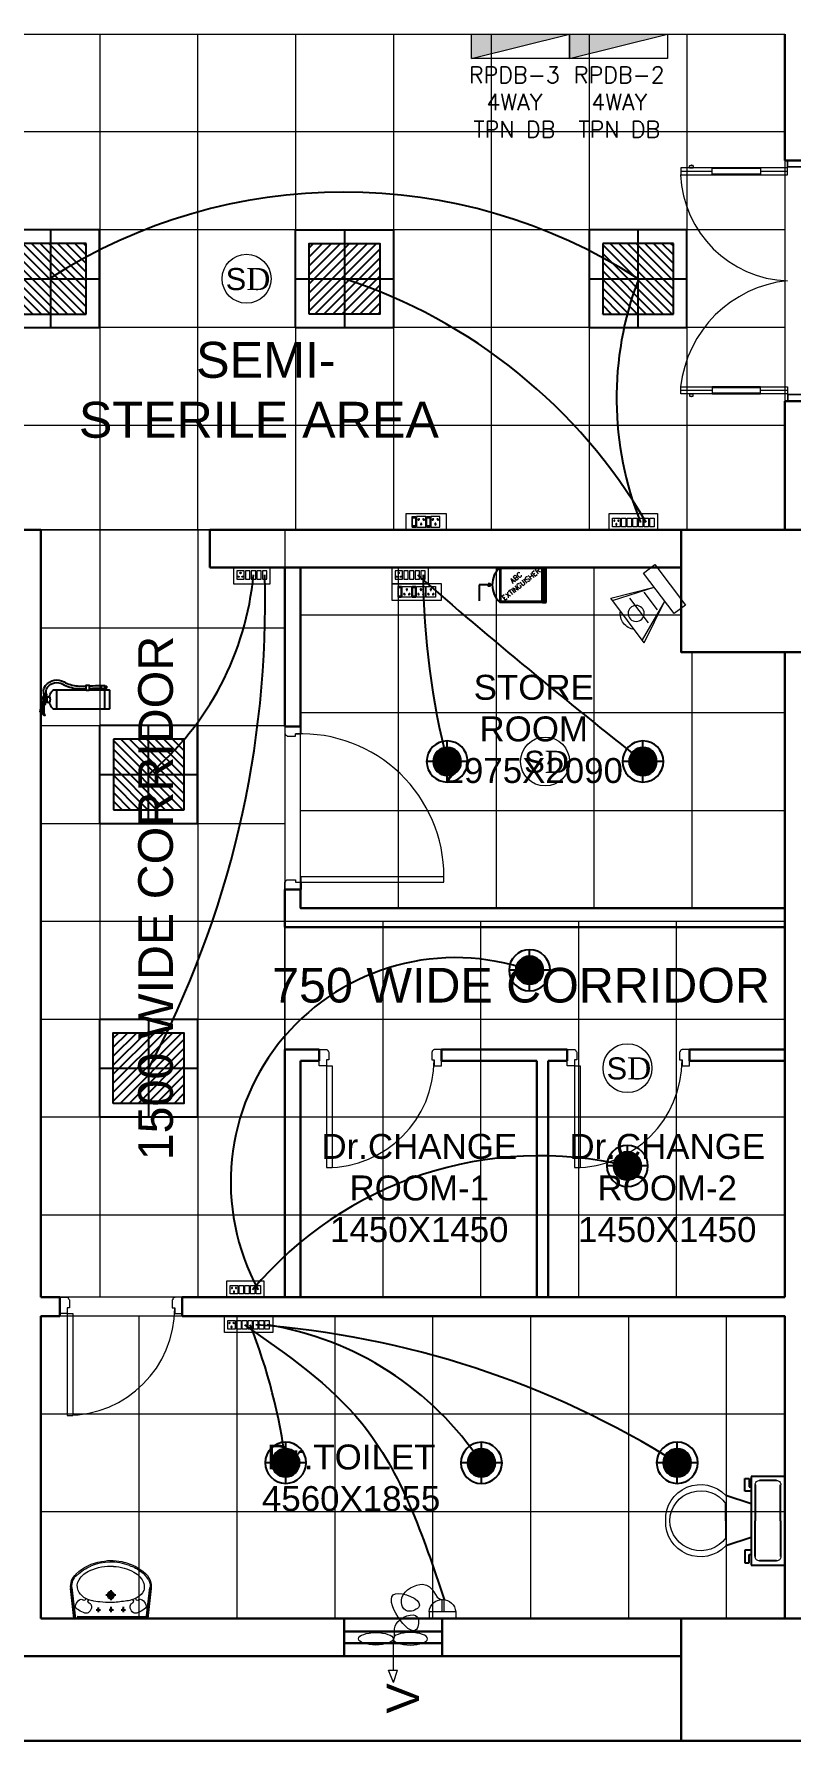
# Model space of a CAD drawing. Header units: millimetres. Extents: x 3552052 to 4144896, y -707811 to -630695.
# Drawn here: x 3571124 to 3575762, y -656005 to -645540 of the extents above; entities that cross this region are included whole.
import ezdxf
from ezdxf.enums import TextEntityAlignment as Align

# ---------------------------------------------------------------- set-up
doc = ezdxf.new("R2010")
doc.units = ezdxf.units.MM
doc.header["$LTSCALE"] = 6
doc.header["$MEASUREMENT"] = 0
doc.linetypes.add('HIDDEN', pattern=[0.375, 0.25, -0.125])
doc.layers.get('0').update_dxf_attribs({"linetype": 'CONTINUOUS', "lineweight": 0})
for name, color, linetype, lineweight in [('Chajja', 7, 'CONTINUOUS', 0), ('COL', 5, 'CONTINUOUS', 0), ('DIM', 7, 'CONTINUOUS', 0), ('DOOR', 44, 'CONTINUOUS', 0), ('Double Leaf Door', 4, 'CONTINUOUS', 0), ('ELE 36W EMERGENCY LIGHT', 5, 'CONTINUOUS', 0), ('ELE 36W LED LIGHT', 6, 'CONTINUOUS', 0), ('ELE-12W LED', 1, 'CONTINUOUS', 0), ('ELE-12W UPS LIGHT', 3, 'CONTINUOUS', 0), ('ELE-36W EMERGENCY  LED LIGHT', 7, 'CONTINUOUS', 0), ('ELE-36W LED LIGHT', 210, 'CONTINUOUS', 0), ('ELE-4M RAW P.SB', 40, 'CONTINUOUS', 0), ('ELE-4M UPS P.SB', 3, 'CONTINUOUS', 0), ('ELE-6M RAW P.SB', 40, 'HIDDEN', 0), ('ELE-8M 6-16A UPS SOCKET', 223, 'CONTINUOUS', 0), ('ELE-EXHAUST FAN', 10, 'CONTINUOUS', 0), ('ELE. 2N0S OF 6-16 UPS SOCKETS', 191, 'CONTINUOUS', 0), ('ELE.DB', 1, 'CONTINUOUS', 0), ('FA-BELOW SMOKE DERECTOR', 1, 'CONTINUOUS', 0), ('JOINERY', 7, 'CONTINUOUS', 0), ('LV.CC CEMARA', 66, 'CONTINUOUS', 0), ('WALL', 8, 'CONTINUOUS', 0), ('Window', 161, 'CONTINUOUS', 0)]:
    doc.layers.add(name, color=color, linetype=linetype, lineweight=lineweight)
doc.layers.add('dwgmodels.com', color=250, linetype='CONTINUOUS')
doc.layers.add('FIRE EXTINGUISHER', color=7, linetype='CONTINUOUS')
doc.layers.add('ELE-LIGHTING WIRING', color=7, linetype='CONTINUOUS', lineweight=0, true_color=0x63d7b6)
doc.styles.add('ARIAL', font='arial.ttf')
doc.styles.add('PDF Times New Roman', font='times.ttf')
doc.styles.get("Standard").update_dxf_attribs({"font": 'SIMPLEX'})

# ---------------------------------------------------------------- blocks, each defined once
blk = doc.blocks.new('FREAWFRED')
at = {"layer": 'ELE.DB'}
h = blk.add_hatch(color=1, dxfattribs=at)
h.dxf.hatch_style = 1
h.paths.add_polyline_path([(150, 0), (150, 600), (0, 600)])
blk.add_line((0, 600), (150, 0), dxfattribs=at)
blk.add_lwpolyline([(0, 0), (0, 600), (150, 600), (150, 0)], close=True, dxfattribs=at)
blk = doc.blocks.new('CC CEMARA')
at = {"layer": 'LV.CC CEMARA', "linetype": 'ByBlock'}
for p, q in [((94.5, -242.4), (18.6, -67.1)), ((18.6, -67.1), (104.2, -230.6)), ((46.7, -104.5), (105.3, -34.9)), ((239.6, -66.6), (64.7, -12.2)), ((232.1, -75.7), (64.7, -12.2)), ((81.3, -159.1), (162.8, -62.4)), ((94.5, -242.4), (239.6, -66.6))]:
    blk.add_line(p, q, dxfattribs=at)
blk.add_lwpolyline([(110.8, 42.8), (66.4, 79.7), (-66.4, -79.7), (-22, -116.7)], close=True, dxfattribs=at)
blk.add_circle((133.5, -123.5), 32.9, dxfattribs=at)
blk.add_arc((131.6, -123.6), 66.7, 275.37023, 5.54124, dxfattribs=at)
blk = doc.blocks.new('750')
at = {"layer": 'DOOR'}
for p, q in [((-50, 705), (-47.5, 705)), ((-35, 690), (-35, 692.5)), ((-50, 45), (-47.5, 45)), ((-35, 60), (-35, 57.5)), ((50, 45), (50, 80)), ((50, 80), (675, 80)), ((50, 45), (675, 45)), ((675, 45), (675, 80))]:
    blk.add_line(p, q, dxfattribs=at)
for points in [[(15, 690), (15, 705), (50, 705), (50, 750), (-50, 750), (-50, 705)], [(-35, 690), (15, 690)], [(15, 60), (15, 45), (50, 45), (50, 0), (-50, 0), (-50, 45)], [(-35, 60), (15, 60)]]:
    blk.add_lwpolyline(points, dxfattribs=at)
for centre, start, end in [((-35, 705), 180, 270), ((-35, 45), 90, 180)]:
    blk.add_arc(centre, 12.5, start, end, dxfattribs=at)
at = {"layer": 'DOOR', "color": 145}
blk.add_arc((15, 45), 660, 0, 90, dxfattribs=at)
blk = doc.blocks.new('1800x80')
at = {"layer": 'Double Leaf Door'}
for points in [[(101770, -25418), (101775, -25418), (101775, -25121), (101770, -25121)], [(101814, -25121), (101809, -25121), (101809, -25418), (101814, -25418)], [(103113, -25121), (103118, -25121), (103118, -25418), (103113, -25418)], [(103157, -25418), (103152, -25418), (103152, -25121), (103157, -25121)]]:
    blk.add_hatch(color=6, dxfattribs=at).paths.add_polyline_path(points)
at = {"layer": 'Double Leaf Door', "color": 8}
for p, q in [((101756, -24985), (101756, -25003)), ((101770, -24983), (101758, -24983)), ((101758, -25005), (101770, -25005)), ((101770, -25582), (101770, -24928)), ((101770, -24928), (101814, -24928)), ((101770, -24983), (101770, -25005)), ((101792, -25121), (101792, -24928)), ((101814, -24928), (101814, -25582)), ((103157, -24928), (103113, -24928)), ((103113, -24928), (103113, -25582)), ((103135, -25121), (103135, -24928)), ((103157, -25582), (103157, -24928)), ((103157, -24983), (103169, -24983)), ((103157, -24983), (103157, -25005)), ((103169, -25005), (103157, -25005)), ((103171, -24985), (103171, -25003)), ((101792, -25582), (101792, -25418)), ((103135, -25582), (103135, -25418)), ((101726, -25582), (101726, -25682)), ((101766, -25582), (101726, -25582)), ((101728, -25584), (101728, -25680)), ((101764, -25584), (101728, -25584)), ((101764, -25679), (101764, -25584)), ((101766, -25677), (101766, -25582)), ((101814, -25582), (101770, -25582)), ((103113, -25582), (103157, -25582)), ((103161, -25677), (103161, -25582)), ((103161, -25582), (103201, -25582)), ((103163, -25679), (103163, -25584)), ((103163, -25584), (103199, -25584)), ((103199, -25584), (103199, -25680)), ((103201, -25582), (103201, -25682)), ((101726, -25682), (101766, -25682)), ((101728, -25680), (101766, -25680)), ((101776, -25679), (101764, -25679)), ((101778, -25677), (101766, -25677)), ((101766, -25680), (101776, -25680)), ((101766, -25682), (101778, -25682)), ((101776, -25680), (101776, -25679)), ((101778, -25682), (101778, -25677)), ((103149, -25682), (103149, -25677)), ((103149, -25677), (103161, -25677)), ((103161, -25682), (103149, -25682)), ((103151, -25680), (103151, -25679)), ((103151, -25679), (103163, -25679)), ((103161, -25680), (103151, -25680)), ((103199, -25680), (103161, -25680)), ((103201, -25682), (103161, -25682))]:
    blk.add_line(p, q, dxfattribs=at)
at = {"layer": 'Double Leaf Door', "color": 6}
for p, q in [((101814, -25121), (101770, -25121)), ((101770, -25121), (101770, -25418)), ((101775, -25418), (101775, -25121)), ((101809, -25418), (101809, -25121)), ((101814, -25418), (101814, -25121)), ((103113, -25418), (103113, -25121)), ((103113, -25121), (103157, -25121)), ((103118, -25418), (103118, -25121)), ((103152, -25418), (103152, -25121)), ((103157, -25121), (103157, -25418)), ((101770, -25418), (101814, -25418)), ((103157, -25418), (103113, -25418))]:
    blk.add_line(p, q, dxfattribs=at)
at = {"layer": 'Double Leaf Door', "color": 6, "ltscale": 100}
for p, q in [((101809, -25121), (101809, -25418)), ((103118, -25121), (103118, -25418))]:
    blk.add_line(p, q, dxfattribs=at)
at = {"layer": 'Double Leaf Door', "color": 6}
for points in [[(101770, -25121), (101770, -25418), (101775, -25418), (101775, -25121), (101770, -25121)], [(101814, -25121), (101814, -25418), (101809, -25418), (101809, -25121), (101814, -25121)], [(103113, -25121), (103113, -25418), (103118, -25418), (103118, -25121), (103113, -25121)], [(103157, -25121), (103157, -25418), (103152, -25418), (103152, -25121), (103157, -25121)]]:
    blk.add_lwpolyline(points, dxfattribs=at)
at = {"layer": 'Double Leaf Door', "ltscale": 5000}
for points in [[(101770, -25121), (101770, -25418), (101775, -25418), (101775, -25121), (101770, -25121)], [(103157, -25121), (103157, -25418), (103152, -25418), (103152, -25121), (103157, -25121)]]:
    blk.add_lwpolyline(points, dxfattribs=at)
at = {"layer": 'Double Leaf Door', "color": 8}
for centre, radius, start, end in [((101756, -24994), 3.72, 90, 270), ((101758, -24985), 1.98, 90, 180), ((101758, -25003), 1.98, 180, 270), ((101732, -25659), 736, 6.0142, 83.5863), ((103143, -25607), 680, 92.5046, 177.8949), ((103169, -24985), 1.98, 0, 90), ((103169, -25003), 1.98, 270, 0), ((103171, -24994), 3.72, 270, 90)]:
    blk.add_arc(centre, radius, start, end, dxfattribs=at)
blk = doc.blocks.new('A$C19B8274B')
at = {"layer": 'DOOR'}
for p, q in [((-45, 925), (-80, 925)), ((-80, 50), (-80, 925)), ((-45, 50), (-45, 925)), ((-45, 50), (-80, 50)), ((-955, -50), (-955, -47.5)), ((-940, -35), (-942.5, -35)), ((-60, -35), (-57.5, -35)), ((-45, -50), (-45, -47.5))]:
    blk.add_line(p, q, dxfattribs=at)
for points in [[(-940, 15), (-955, 15), (-955, 50), (-1000, 50), (-1000, -50), (-955, -50)], [(-940, -35), (-940, 15)], [(-60, 15), (-45, 15), (-45, 50), (0, 50), (0, -50), (-45, -50)], [(-60, -35), (-60, 15)]]:
    blk.add_lwpolyline(points, dxfattribs=at)
at = {"layer": 'DOOR', "color": 145}
blk.add_arc((-80, 50), 875, 90, 182.29244, dxfattribs=at)
at = {"layer": 'DOOR'}
for centre, start, end in [((-955, -35), 270, 0), ((-45, -35), 180, 270)]:
    blk.add_arc(centre, 12.5, start, end, dxfattribs=at)
blk = doc.blocks.new('rhej')
at = {"color": 8, "lineweight": 25}
for p, q in [((272, 189), (272, 266)), ((272, 266), (298, 266)), ((298, 266), (298, 215)), ((298, 215), (310, 215)), ((310, 279), (310, -264)), ((517, 279), (310, 279)), ((336, 228), (336, 8)), ((466, 254), (362, 254)), ((491, 8), (491, 228)), ((517, 8), (517, 279)), ((310, 111), (155, 163)), ((155, 8), (155, 111)), ((310, 189), (272, 189)), ((155, 8), (155, -96)), ((336, -212), (336, 8)), ((491, 8), (491, -212)), ((517, -264), (517, 8)), ((310, -96), (155, -147)), ((272, -173), (272, -251)), ((310, -173), (272, -173)), ((298, -251), (298, -199)), ((298, -199), (310, -199)), ((272, -251), (298, -251)), ((310, -264), (517, -264)), ((466, -238), (362, -238))]:
    blk.add_line(p, q, dxfattribs=at)
at = {"color": 8, "extrusion": (0, 0, -1)}
for centre, major_axis, start_param, end_param in [((0, 16), (151, -151), 2.319632, 4.738539), ((359, 231), (-16.2, -16.2), 0.643501, 2.498091), ((469, 231), (16.2, -16.2), 3.785094, 5.639684), ((1, 2), (-134, -134), 0.814663, 3.31238), ((0, 0), (-151, -151), 4.686239, 7.105146), ((1, 13), (-134, -134), 4.541602, 7.039318), ((359, -215), (-16.2, -16.2), -0.927295, 0.927295), ((469, -215), (16.2, -16.2), 5.35589, 7.21048)]:
    blk.add_ellipse(centre, major_axis=major_axis, ratio=1, start_param=start_param, end_param=end_param, dxfattribs=at)
blk = doc.blocks.new('u46')
at = {"color": 8, "lineweight": 25}
for p, q in [((-10, 228), (175, 249)), ((-10, 220), (181, 242)), ((-1, -209), (1, 209)), ((57, 81), (29, 81)), ((62, 2), (29, 2)), ((44, 93), (44, 67)), ((44, 14), (44, -13)), ((163, 3), (102, 3)), ((133, -27), (133, 33)), ((62, -73), (29, -73)), ((44, -61), (44, -87)), ((-10, -216), (181, -238)), ((-10, -224), (175, -245))]:
    blk.add_line(p, q, dxfattribs=at)
at = {"color": 8, "extrusion": (0, 0, -1)}
for centre, major_axis, start_param, end_param in [((66, 199), (0, 20.7), -1.101507, 0.481509), ((57, 163), (-0.3, 56.9), 0.324902, 0.965135), ((190, 138), (0, 70.9), -0.405199, 0.56573), ((188, 150), (0, 99.5), -0.132539, 0.848731), ((186, 148), (0.1, 94.4), -0.049658, 0.838116), ((57, 20), (0, 275), 0.806541, 1.180915), ((50, 14), (0, 294), 0.809856, 1.41441), ((56, 154), (0, 34), 4.33982, 5.202657), ((65, 170), (0.3, 49.2), 3.359735, 4.09512), ((145, 128), (1, 126), -1.238036, -0.892193), ((62, 153), (0, 31.9), 2.620328, 3.422401), ((104, 118), (-0.2, 26.8), -1.278641, -0.487266), ((96, 136), (0, 7.39), -0.727724, 1.373337), ((387, 48), (0, 296), -1.495794, -1.328336), ((208, 103), (0, 110), -1.431017, -0.436146), ((110, 167), (-6.08, 6.08), 4.867594, 6.265028), ((110, 165), (5.47, 5.47), 2.097053, 3.541809), ((90, 185), (0, 17.9), 0.880684, 2.260744), ((154, 79), (0, 140), 0.557563, 1.193786), ((13, 7), (0, 298), 1.141495, 1.637774), ((35, 3), (0, 303), 1.155365, 1.952189), ((44, 81), (0.02, 6.43), 3.139035, 9.42222), ((44, 2), (0.08, 6.43), 3.12883, 9.412015), ((820, -1), (0, 732), -1.56667, -1.474079), ((888, 37), (1, 801), 4.558159, 4.668067), ((133, 3), (0, 21.6), 3.141254, 9.424439), ((133, 3), (-0.1, 15.5), 3.145308, 9.428493), ((133, 3), (0, 10.9), 3.142047372431534, 9.42523267961112), ((72, -2), (0, 274), 1.346594, 1.865175), ((44, -73), (0.02, 6.43), 3.139035, 9.42222), ((263, -74), (0, 167), 4.181112, 4.641559), ((56, -13), (0, 287), 1.808981, 2.322804), ((62, -11), (0, 247), 1.579809, 2.112792), ((56, -148), (0, 34), 4.222121, 5.084958), ((65, -164), (0.1, 49.2), -0.960797, -0.225412), ((145, -122), (0, 126), 4.027191, 4.373034), ((66, -193), (0, 20.7), 2.661884, 4.2449), ((62, -147), (-0.1, 31.9), -0.276767, 0.525307), ((57, -157), (0.3, 56.9), 2.176458, 2.816691), ((104, -111), (0.2, 26.8), 3.628858, 4.420234), ((97, -128), (-0.03, 8.55), 1.455188, 3.796569), ((110, -161), (-6.08, 6.08), 4.730546, 6.12798), ((111, -159), (6.17, 6.17), 4.354779, 6.027124), ((90, -178), (0, 17.9), 0.880848, 2.260908), ((193, -126), (0, 80.1), 3.554495, 4.299548), ((181, -107), (0, 94.7), 2.890537, 3.362984), ((163, -80), (0, 126), 2.054055, 2.802751), ((172, -117), (0, 123), 2.127435, 2.640092), ((124, -52), (0, 200), 1.868215, 2.281789), ((185, -162), (-0.1, 83.2), 2.850118, 3.264751), ((188, -160), (0, 78.1), 2.562376, 3.231693), ((187, -138), (0, 106), 2.310552, 2.942572)]:
    blk.add_ellipse(centre, major_axis=major_axis, ratio=1, start_param=start_param, end_param=end_param, dxfattribs=at)
blk = doc.blocks.new('FFFF5')
at = {"layer": 'ELE-4M RAW P.SB', "color": 40, "ltscale": 10}
for p, q in [((3582624, -692258), (3582670, -692258)), ((3582624, -692310), (3582624, -692258)), ((3582670, -692258), (3582670, -692310)), ((3582670, -692310), (3582624, -692310))]:
    blk.add_line(p, q, dxfattribs=at)
for points in [[(3582604, -692230), (3582900, -692230), (3582900, -692330), (3582604, -692330)], [(3582678, -692258), (3582705, -692258), (3582705, -692310), (3582678, -692310)], [(3582713, -692258), (3582740, -692258), (3582740, -692310), (3582713, -692310)], [(3582748, -692258), (3582774, -692258), (3582774, -692310), (3582748, -692310)], [(3582782, -692258), (3582809, -692258), (3582809, -692310), (3582782, -692310)]]:
    blk.add_lwpolyline(points, close=True, dxfattribs=at)
for centre, radius, start, end in [((3582634, -692274), 3.1, 87.49, 354.7311), ((3582636, -692272), 2.5, 284.9049, 157.3162), ((3582647, -692297), 3.6, 127.1584, 52.8416), ((3582647, -692293), 2.29, 341.4031, 198.5969), ((3582658, -692272), 2.5, 22.6838, 255.0951), ((3582660, -692274), 3.1, 185.2689, 92.51)]:
    blk.add_arc(centre, radius, start, end, dxfattribs=at)
at = {"layer": 'ELE-6M RAW P.SB', "color": 3, "linetype": 'ByBlock'}
for points in [[(3582817, -692258), (3582844, -692258), (3582844, -692310), (3582817, -692310)], [(3582852, -692258), (3582878, -692258), (3582878, -692310), (3582852, -692310)]]:
    blk.add_lwpolyline(points, close=True, dxfattribs=at)
blk = doc.blocks.new('5Y3AQY')
at = {"layer": 'ELE. 2N0S OF 6-16 UPS SOCKETS', "color": 72, "lineweight": 0}
for p, q in [((-312, -26), (-278, -26)), ((-312, -124), (-312, -26)), ((-312, -124), (-312, -26)), ((-312, -124), (-278, -124)), ((-278, -124), (-312, -124)), ((-309, -37), (-281, -37)), ((-309, -113), (-309, -37)), ((-309, -40), (-281, -40)), ((-281, -113), (-309, -113)), ((-281, -37), (-281, -113)), ((-278, -26), (-278, -124)), ((-272, -26), (-272, -124)), ((-187, -26), (-272, -26)), ((-272, -124), (-187, -124)), ((-187, -124), (-187, -26)), ((-181, -26), (-148, -26)), ((-181, -124), (-181, -26)), ((-181, -124), (-181, -26)), ((-181, -124), (-148, -124)), ((-148, -124), (-181, -124)), ((-179, -37), (-150, -37)), ((-179, -113), (-179, -37)), ((-179, -40), (-150, -40)), ((-150, -113), (-179, -113)), ((-150, -37), (-150, -113)), ((-148, -26), (-148, -124)), ((-57, -26), (-142, -26)), ((-142, -26), (-142, -124)), ((-142, -124), (-57, -124)), ((-57, -124), (-57, -26))]:
    blk.add_line(p, q, dxfattribs=at)
blk.add_lwpolyline([(-368, 0), (0, 0), (0, -150), (-368, -150)], close=True, dxfattribs=at)
for centre, radius, start, end in [((-254, -56), 5.7, 87.49, 354.7311), ((-249, -52), 4.6, 284.9049, 157.3162), ((-230, -99), 6.62, 127.1584, 52.8416), ((-230, -92), 4.22, 341.4031, 198.5969), ((-210, -52), 4.6, 22.6838, 255.0951), ((-205, -56), 5.7, 185.2689, 92.51), ((-124, -56), 5.7, 87.49, 354.7311), ((-119, -52), 4.6, 284.9049, 157.3162), ((-99, -99), 6.62, 127.1584, 52.8416), ((-99, -92), 4.22, 341.4031, 198.5969), ((-80, -52), 4.6, 22.6838, 255.0951), ((-75, -56), 5.7, 185.2689, 92.51)]:
    blk.add_arc(centre, radius, start, end, dxfattribs=at)
blk = doc.blocks.new('FFF')
at = {"layer": 'ELE-4M UPS P.SB', "color": 251, "linetype": 'ByBlock'}
for p, q in [((3595801, -688136), (3595801, -691176)), ((3596401, -688136), (3596401, -691176)), ((3597001, -688136), (3597001, -691176)), ((3597601, -688136), (3597601, -691176)), ((3598201, -688136), (3598201, -691176)), ((3598801, -688136), (3598801, -691176)), ((3599401, -688136), (3599401, -691176)), ((3600001, -688136), (3600001, -691176)), ((3600601, -688136), (3600601, -691176)), ((3601201, -688136), (3601201, -691176)), ((3601801, -688736), (3595206, -688736)), ((3601801, -689336), (3595206, -689336)), ((3601801, -689936), (3595206, -689936)), ((3601801, -690536), (3595206, -690536))]:
    blk.add_line(p, q, dxfattribs=at)
at = {"layer": 'ELE-4M UPS P.SB', "color": 251, "linetype": 'ByBlock', "elevation": 0}
blk.add_lwpolyline([(3601801, -691176), (3595206, -691176), (3595206, -688136), (3601801, -688136)], close=True, dxfattribs=at)
blk = doc.blocks.new('ELE.EMERGENCY 40W LED LIGHT')
at = {"layer": 'ELE-36W EMERGENCY  LED LIGHT', "lineweight": 25}
h = blk.add_hatch(dxfattribs=at)
h.set_pattern_fill('ANSI31', color=5, scale=300, style=0)
h.paths.add_polyline_path([(-208, -208), (-208, 208), (208, 208), (208, -208)])
for p, q in [((0, 288), (0, -288)), ((-288, 0), (288, 0))]:
    blk.add_line(p, q, dxfattribs=at)
for points in [[(-288, -288), (-288, 288), (288, 288), (288, -288)], [(-208, -208), (-208, 208), (208, 208), (208, -208)]]:
    blk.add_lwpolyline(points, close=True, dxfattribs=at)
blk = doc.blocks.new('light300x600')
at = {"layer": 'ELE-36W LED LIGHT', "lineweight": 25}
for p, q in [((918215, -78407), (918215, -79007)), ((918815, -78407), (918215, -78407)), ((918515, -78407), (918515, -79007)), ((918815, -79007), (918815, -78407)), ((918298, -78491), (918299, -78491)), ((918298, -78544), (918352, -78491)), ((918298, -78597), (918405, -78491)), ((918298, -78650), (918458, -78491)), ((918298, -78703), (918511, -78491)), ((918298, -78756), (918564, -78491)), ((918298, -78809), (918617, -78491)), ((918298, -78862), (918670, -78491)), ((918298, -78916), (918723, -78491)), ((918298, -78491), (918298, -78924)), ((918731, -78491), (918298, -78491)), ((918343, -78924), (918731, -78536)), ((918396, -78924), (918731, -78589)), ((918731, -78924), (918731, -78491)), ((918449, -78924), (918731, -78642)), ((918502, -78924), (918731, -78695)), ((918215, -78707), (918815, -78707)), ((918555, -78924), (918731, -78748)), ((918608, -78924), (918731, -78801)), ((918661, -78924), (918731, -78854)), ((918215, -79007), (918815, -79007)), ((918298, -78924), (918731, -78924)), ((918714, -78924), (918731, -78907))]:
    blk.add_line(p, q, dxfattribs=at)
blk = doc.blocks.new('SMOKE DETECTOR')
at = {"layer": 'FA-BELOW SMOKE DERECTOR', "color": 7}
blk.add_circle((931029, -118294), 166, dxfattribs=at)
at = {"layer": 'FA-BELOW SMOKE DERECTOR', "insert": (930887, -118373), "char_height": 150, "attachment_point": 7, "style": 'PDF Times New Roman'}
blk.add_mtext('{\\fArial|b0|i0|c0|p34;S}D', dxfattribs=at)
blk = doc.blocks.new('ERRRR')
at = {"layer": 'ELE-4M UPS P.SB', "color": 8, "linetype": 'ByBlock'}
for p, q in [((3571526, -691176), (3571526, -695881)), ((3572126, -691176), (3572126, -695881)), ((3571166, -691776), (3572661, -691776)), ((3571166, -692376), (3572661, -692376)), ((3571166, -692976), (3572661, -692976)), ((3571166, -693576), (3572661, -693576)), ((3571166, -694176), (3572661, -694176)), ((3571165, -694776), (3572660, -694776)), ((3571165, -695376), (3572660, -695376))]:
    blk.add_line(p, q, dxfattribs=at)
at = {"layer": 'ELE-4M UPS P.SB', "color": 8, "linetype": 'ByBlock', "elevation": 0}
blk.add_lwpolyline([(3571166, -691176), (3572661, -691176), (3572661, -695881), (3571166, -695881)], close=True, dxfattribs=at)
blk = doc.blocks.new('FFFF55')
at = {"layer": 'ELE-4M RAW P.SB', "color": 40, "ltscale": 10}
for p, q in [((3572235, -695555), (3572281, -695555)), ((3572235, -695607), (3572235, -695555)), ((3572281, -695607), (3572235, -695607)), ((3572281, -695555), (3572281, -695607))]:
    blk.add_line(p, q, dxfattribs=at)
for points in [[(3572215, -695527), (3572440, -695527), (3572440, -695627), (3572215, -695627)], [(3572289, -695555), (3572316, -695555), (3572316, -695607), (3572289, -695607)], [(3572324, -695555), (3572351, -695555), (3572351, -695607), (3572324, -695607)], [(3572359, -695555), (3572385, -695555), (3572385, -695607), (3572359, -695607)]]:
    blk.add_lwpolyline(points, close=True, dxfattribs=at)
for centre, radius, start, end in [((3572245, -695571), 3.1, 87.49, 354.7311), ((3572247, -695569), 2.5, 284.9049, 157.3162), ((3572258, -695594), 3.6, 127.1584, 52.8416), ((3572258, -695591), 2.29, 341.4031, 198.5969), ((3572269, -695569), 2.5, 22.6838, 255.0951), ((3572271, -695571), 3.1, 185.2689, 92.51)]:
    blk.add_arc(centre, radius, start, end, dxfattribs=at)
at = {"layer": 'ELE-6M RAW P.SB', "color": 3, "linetype": 'ByBlock'}
blk.add_lwpolyline([(3572393, -695555), (3572420, -695555), (3572420, -695607), (3572393, -695607)], close=True, dxfattribs=at)
blk = doc.blocks.new('3333')
at = {"layer": 'ELE-4M UPS P.SB', "color": 8, "linetype": 'ByBlock'}
for p, q in [((3573261, -693576), (3573261, -695881)), ((3573860, -693576), (3573860, -695881)), ((3574460, -693576), (3574460, -695881)), ((3575060, -693576), (3575060, -695881)), ((3572661, -694176), (3575726, -694176)), ((3572660, -694776), (3575726, -694776)), ((3572660, -695376), (3575726, -695376))]:
    blk.add_line(p, q, dxfattribs=at)
blk.add_lwpolyline([(3572661, -693576), (3575726, -693576), (3575726, -695881), (3572661, -695881)], close=True, dxfattribs=at)
blk = doc.blocks.new('18W LED')
at = {"layer": 'ELE-12W LED', "lineweight": 25}
h = blk.add_hatch(dxfattribs=at)
h.set_pattern_fill('ANSI31', color=252)
h.set_pattern_definition([(45, (-1135553.9097, 459369.4158), (-2.24506403, 2.24506403), [])])
edge = h.paths.add_edge_path()
edge.add_arc((0, 0), 85.7, 0, 360)
at = {"layer": 'ELE-12W LED', "color": 1, "lineweight": 25}
for p, q in [((0, -126), (0, 126)), ((-126, 0), (126, 0))]:
    blk.add_line(p, q, dxfattribs=at)
for radius in [126, 85.7]:
    blk.add_circle((0, 0), radius, dxfattribs=at)
blk = doc.blocks.new('QWE')
at = {"layer": 'ELE-12W UPS LIGHT', "lineweight": 25}
h = blk.add_hatch(dxfattribs=at)
h.set_pattern_fill('ANSI31', color=8)
h.set_pattern_definition([(45, (-1135553.9097, 459369.4158), (-2.24506403, 2.24506403), [])])
edge = h.paths.add_edge_path()
edge.add_arc((0, 0), 85.7, 0, 360)
at = {"layer": 'ELE-12W UPS LIGHT', "color": 3, "lineweight": 25}
for p, q in [((0, -126), (0, 126)), ((-126, 0), (126, 0))]:
    blk.add_line(p, q, dxfattribs=at)
for radius in [126, 85.7]:
    blk.add_circle((0, 0), radius, dxfattribs=at)
blk = doc.blocks.new('543E')
at = {"layer": 'ELE. 2N0S OF 6-16 UPS SOCKETS', "color": 72, "linetype": 'ByBlock', "lineweight": 0}
for p, q in [((-124, -57), (-124, -91)), ((-26, -57), (-124, -57)), ((-26, -57), (-124, -57)), ((-124, -91), (-26, -91)), ((-124, -96), (-26, -96)), ((-124, -181), (-124, -96)), ((-113, -60), (-113, -88)), ((-37, -60), (-113, -60)), ((-113, -88), (-37, -88)), ((-110, -60), (-110, -88)), ((-37, -88), (-37, -60)), ((-26, -57), (-26, -91)), ((-26, -91), (-26, -57)), ((-26, -96), (-26, -181)), ((-26, -181), (-124, -181)), ((-124, -187), (-124, -221)), ((-26, -187), (-124, -187)), ((-26, -187), (-124, -187)), ((-124, -221), (-26, -221)), ((-124, -312), (-124, -227)), ((-124, -227), (-26, -227)), ((-26, -312), (-124, -312)), ((-113, -190), (-113, -218)), ((-37, -190), (-113, -190)), ((-113, -218), (-37, -218)), ((-110, -190), (-110, -218)), ((-37, -218), (-37, -190)), ((-26, -187), (-26, -221)), ((-26, -221), (-26, -187)), ((-26, -227), (-26, -312)), ((-124, -402), (-124, -317)), ((-124, -317), (-26, -317)), ((-26, -402), (-124, -402)), ((-26, -317), (-26, -402))]:
    blk.add_line(p, q, dxfattribs=at)
blk.add_lwpolyline([(-150, 0), (-150, -459), (0, -459), (0, 0)], close=True, dxfattribs=at)
for centre, radius, start, end in [((-98, -119), 4.6, 112.6838, 345.0951), ((-98, -159), 4.6, 14.9049, 247.3162), ((-94, -115), 5.7, 275.2689, 182.51), ((-58, -139), 4.22, 71.4031, 288.5969), ((-51, -139), 6.62, 217.1584, 142.8416), ((-98, -249), 4.6, 112.6838, 345.0951), ((-98, -289), 4.6, 14.9049, 247.3162), ((-94, -163), 5.7, 177.49, 84.7311), ((-94, -245), 5.7, 275.2689, 182.51), ((-94, -293), 5.7, 177.49, 84.7311), ((-58, -269), 4.22, 71.4031, 288.5969), ((-51, -269), 6.62, 217.1584, 142.8416), ((-98, -340), 4.6, 112.6838, 345.0951), ((-98, -379), 4.6, 14.9049, 247.3162), ((-94, -335), 5.7, 275.2689, 182.51), ((-94, -384), 5.7, 177.49, 84.7311), ((-58, -360), 4.22, 71.4031, 288.5969), ((-51, -360), 6.62, 217.1584, 142.8416)]:
    blk.add_arc(centre, radius, start, end, dxfattribs=at)
blk = doc.blocks.new('FIRE EXTINGUISHER')
at = {"layer": 'FIRE EXTINGUISHER', "color": 1, "ltscale": 0.1}
for p, q in [((-0.112, 1.728), (-0.548, 1.728)), ((-0.112, 1.481), (-0.112, 1.728)), ((-0.112, 1.365), (-0.112, 1.423))]:
    blk.add_line(p, q, dxfattribs=at)
for points in [[(-0.084, 1.481), (-0.141, 1.481), (-0.141, 1.423), (-0.084, 1.423)], [(0.372, 1.149), (0.372, -0.029), (-0.597, -0.029), (-0.597, 1.149)], [(0.35, 1.127), (0.35, -0.007), (-0.575, -0.007), (-0.575, 1.127)], [(-0.597, -0.124), (0.372, -0.124), (0.372, -0.029), (-0.597, -0.029)], [(-0.575, -0.102), (0.35, -0.102), (0.35, -0.052), (-0.575, -0.052)]]:
    blk.add_lwpolyline(points, close=True, dxfattribs=at)
blk.add_arc((-0.112, 0.712), 0.653, 42.0434, 137.9121, dxfattribs=at)
at = {"layer": 'FIRE EXTINGUISHER', "color": 1, "ltscale": 0.1, "insert": (-0.146, 0.52, -243.239), "char_height": 0.139, "width": 0.31903, "attachment_point": 8, "rotation": 308.636}
blk.add_mtext('ABC EXTINGUISHER', dxfattribs=at)
blk = doc.blocks.new('FFFF5444')
at = {"layer": 'ELE-4M UPS P.SB', "color": 251, "linetype": 'ByBlock'}
for p, q in [((3595761, -691471), (3595761, -693561)), ((3596361, -691471), (3596361, -693561)), ((3596961, -691471), (3596961, -693561)), ((3595161, -691761), (3597496, -691761)), ((3597561, -691991), (3597561, -693561)), ((3595161, -692361), (3598131, -692361)), ((3595161, -692961), (3598131, -692961))]:
    blk.add_line(p, q, dxfattribs=at)
blk.add_lwpolyline([(3595161, -691471), (3595161, -693561), (3598131, -693561), (3598131, -691991), (3597496, -691991), (3597496, -691471), (3595161, -691471)], dxfattribs=at)
blk = doc.blocks.new('A$C44D17E71')
at = {"layer": 'ELE-EXHAUST FAN', "color": 1}
for p, q in [((-13.3, 0.72), (-9.75, 2.1)), ((-13.3, 0.72), (-9.75, -0.48)), ((-9.75, 2.1), (-9.75, -0.48)), ((-0.97, 0.81), (-9.75, 0.81)), ((6.62, -9.32), (4.71, -9.31)), ((4.71, -9.31), (4.71, -16.8)), ((6.59, -16.81), (6.62, -9.32)), ((6.61, -12.95), (10.07, -12.97)), ((6.61, -13.55), (10.06, -13.57)), ((6.59, -16.81), (4.71, -16.8))]:
    blk.add_line(p, q, dxfattribs=at)
blk.add_ellipse((-0.97, 5.64), major_axis=(0, -4.83), ratio=0.36355, dxfattribs=at)
at = {"layer": 'ELE-EXHAUST FAN', "color": 1, "extrusion": (0, 0, -1)}
blk.add_ellipse((-0.97, -4.02), major_axis=(0, 4.83), ratio=0.36355, dxfattribs=at)
blk.add_ellipse((6.31, -13.06), major_axis=(0.02, 3.76), ratio=1, start_param=0.079283, end_param=3.06231, dxfattribs=at)
at = {"layer": 'ELE-EXHAUST FAN', "color": 1}
blk.add_open_spline([(-1.04, 0.81), (-0.79, -0.3), (3.44, 2.5), (7.59, -7.04), (-0.96, -5.98), (5.22, 0.41), (14.27, 3.09), (9.16, -9.39), (5.43, -2.53), (11.73, 0.02), (16.82, -10.79), (10.14, -10.71), (10.07, -12.97)], degree=3, knots=[0, 0, 0, 0, 6.261699, 12.352893, 15.787239, 21.858742, 28.752755, 35.678217, 39.225495, 45.354107, 53.693878, 67.421453, 67.421453, 67.421453, 67.421453], dxfattribs=at)
blk = doc.blocks.new('FFFFF565')
at = {"layer": 'ELE-4M UPS P.SB', "color": 251, "linetype": 'ByBlock'}
for p, q in [((3571766, -703231), (3571766, -705086)), ((3572366, -703231), (3572366, -705086)), ((3572966, -703231), (3572966, -705086)), ((3573566, -703231), (3573566, -705086)), ((3574166, -703231), (3574166, -705086)), ((3574766, -703231), (3574766, -705086)), ((3575366, -703231), (3575366, -705086)), ((3571166, -703831), (3575726, -703831)), ((3571166, -704431), (3575726, -704431))]:
    blk.add_line(p, q, dxfattribs=at)
blk.add_lwpolyline([(3571166, -703231), (3575726, -703231), (3575726, -705086), (3571166, -705086)], close=True, dxfattribs=at)
blk = doc.blocks.new('FGFGFF')
at = {"layer": 'ELE-4M UPS P.SB', "color": 8, "linetype": 'ByBlock'}
for p, q in [((3569131, -684836), (3569131, -688136)), ((3569513, -688136), (3569513, -684836)), ((3570113, -688136), (3570113, -684836)), ((3570713, -688021), (3570713, -684836)), ((3571313, -688021), (3571313, -684836)), ((3571913, -688021), (3571913, -684836)), ((3572513, -688021), (3572513, -684836)), ((3573113, -688021), (3573113, -684836)), ((3573713, -688021), (3573713, -684836)), ((3574313, -688021), (3574313, -684836)), ((3574913, -688021), (3574913, -684836)), ((3575513, -687386), (3575513, -684836)), ((3569131, -685229), (3575726, -685229)), ((3569131, -685829), (3575726, -685829)), ((3570331, -686429), (3569131, -686429)), ((3570446, -686429), (3572181, -686429)), ((3572231, -686429), (3573941, -686429)), ((3573991, -686429), (3575726, -686429)), ((3570331, -687029), (3569131, -687029)), ((3570446, -687029), (3572181, -687029)), ((3572231, -687029), (3573941, -687029)), ((3573991, -687029), (3575726, -687029)), ((3570331, -687629), (3569131, -687629)), ((3570446, -687629), (3572181, -687629)), ((3572231, -687629), (3573941, -687629)), ((3573991, -687629), (3575091, -687629)), ((3569131, -688136), (3570331, -688136))]:
    blk.add_line(p, q, dxfattribs=at)
at = {"layer": 'ELE-4M UPS P.SB', "color": 8, "linetype": 'ByBlock', "elevation": 0}
blk.add_lwpolyline([(3575726, -686036), (3575726, -684836), (3569131, -684836)], dxfattribs=at)
at = {"layer": 'ELE-4M UPS P.SB', "color": 8, "linetype": 'ByBlock'}
for points in [[(3570446, -686036), (3572181, -686036), (3572181, -688021), (3570446, -688021)], [(3572231, -686036), (3573941, -686036), (3573941, -688021), (3572231, -688021)]]:
    blk.add_lwpolyline(points, close=True, dxfattribs=at)
for points in [[(3575726, -687386), (3575726, -686036), (3573991, -686036), (3573991, -688021), (3575091, -688021)], [(3575091, -688021), (3575091, -687386), (3575726, -687386)]]:
    blk.add_lwpolyline(points, dxfattribs=at)
blk = doc.blocks.new('Fire Extinguisher_side_dwgmodels.com')
at = {"color": 0}
for p, q in [((-15, 419), (73, 426)), ((-15, 419), (-14, 403)), ((36, 416), (77, 422)), ((-60, 326), (60, 326)), ((-35, 403), (-24, 403)), ((-35, 403), (-35, 387)), ((-35, 401), (-24, 401)), ((-35, 400), (-24, 400)), ((-35, 391), (-24, 391)), ((-35, 390), (-24, 390)), ((-35, 387), (-24, 387)), ((-19, 401), (-14, 401)), ((-19, 401), (-19, 389)), ((-19, 389), (-14, 389)), ((-16, 384), (16, 384)), ((-16, 384), (-16, 368)), ((-15, 387), (15, 387)), ((-15, 386), (-15, 384)), ((-15, 386), (15, 386)), ((-13, 405), (-14, 411)), ((12, 403), (-14, 403)), ((-14, 387), (-14, 403)), ((-10, 407), (11, 406)), ((-9, 405), (-10, 407)), ((-10, 405), (11, 404)), ((-3, 397), (-5, 398)), ((3, 397), (5, 398)), ((11, 408), (10, 408)), ((10, 408), (11, 408)), ((11, 406), (16, 406)), ((12, 404), (37, 403)), ((14, 403), (12, 403)), ((14, 400), (14, 403)), ((14, 387), (14, 399)), ((15, 386), (15, 384)), ((16, 384), (16, 368)), ((18, 411), (18, 408)), ((18, 410), (38, 409)), ((20, 414), (36, 416)), ((-83, 27), (-83, 28)), ((-69, 28), (-83, 28)), ((-83, 27), (-69, 27)), ((-82, 27), (-82, 16)), ((-82, 18), (-70, 18)), ((-70, 16), (-82, 16)), ((-70, 27), (-70, 16)), ((-69, 27), (-69, 28)), ((-60, 30), (60, 30))]:
    blk.add_line(p, q, dxfattribs=at)
for points in [[(-35, 402), (-38, 402), (-43, 403, 0.221592), (-86, 392, 0.368254), (-108, 279, -0.110132), (-83, 196, -0.031281), (-83, 144, 1.053637)], [(-35, 389), (-38, 389), (-48, 388, 0.176974), (-76, 380, 0.368254), (-94, 287, -0.110132), (-67, 197, -0.030795), (-67, 144, -0.030795)], [(-16, 368, 0.097205), (-47, 355, 0.239427), (-60, 336), (-60, 144)], [(-60, 124), (-60, 3, 0.224832), (-57, 0), (57, 0, 0.224832), (60, 3), (60, 336, 0.239427), (47, 355, 0.097205), (16, 368)], [(1, 391), (0, 400, 0.921151), (0, 400), (-1, 391)], [(38, 403), (84, 402, -0.246805), (95, 396, 0.43613), (98, 396, 0.479518), (90, 406), (39, 409)], [(-58, 144), (-86, 144, 0.414214), (-88, 142), (-88, 126, 0.414214), (-86, 124), (-58, 124)], [(-69, 28, 0.414214), (-66, 31), (-66, 50), (-86, 50), (-86, 31, 0.414214), (-83, 28)]]:
    blk.add_lwpolyline(points, format="xyb", dxfattribs=at)
blk.add_lwpolyline([(-58, 144), (-58, 124)], dxfattribs=at)
for centre, radius in [((-11, 405), 0.818), ((0, 395), 8), ((0, 395), 7.35)]:
    blk.add_circle(centre, radius, dxfattribs=at)
for centre, radius, start, end in [((25, 408), 14, 181.0255, 178.2204), ((25, 408), 13.6, 181.0585, 178.1631), ((73, 422), 4, 4.1612, 94.1612), ((-24, 396), 7.45, 50.2127, 88.8117), ((-24, 403), 1.98, 271.9881, 358.9526), ((-26, 395), 5.13, 297.4534, 62.5466), ((-24, 388), 1.98, 1.0474, 88.0119), ((-24, 395), 7.45, 271.1883, 309.7873), ((-15, 386), 0.8, 90, 270), ((-11, 405), 1.96, 184.1612, 4.1612), ((0, 395), 5.65, 31.9163, 148.0837), ((0, 395), 3.41, 97.2416, 148.0837), ((0, 390), 1.22, 124.6063, 55.8009), ((0, 395), 3.41, 31.9163, 83.9526), ((10, 408), 0.343, 90, 270), ((11, 408), 0.343, 270, 90), ((15, 386), 0.8, 270, 90), ((16, 408), 2.4, 266.9201, 4.1612), ((21, 411), 2.4, 97.9905, 184.1612), ((-2952, 155), 2870, 357.8899, 359.3758), ((-2950, 155), 2884, 357.9004, 359.3789)]:
    blk.add_arc(centre, radius, start, end, dxfattribs=at)
blk.add_ellipse((0, 368), major_axis=(-16, 0), ratio=0.208077, start_param=0, end_param=3.141593, dxfattribs=at)

msp = doc.modelspace()

# ---------------------------------------------------------------- linework, layer by layer
at = {"layer": 'Chajja', "color": 7, "lineweight": 30, "ltscale": 200}
msp.add_line((3558340.5, -656005.4), (3580855.5, -656005.4), dxfattribs=at)
at = {"layer": 'COL', "color": 7, "lineweight": 30}
for points in [[(3575090.5, -648580.4), (3575840.5, -648580.4), (3575840.5, -649330.4), (3575090.5, -649330.4)], [(3575840.5, -655255.4), (3575090.5, -655255.4), (3575090.5, -656005.4), (3575840.5, -656005.4)]]:
    msp.add_lwpolyline(points, close=True, dxfattribs=at)
at = {"layer": 'ELE-LIGHTING WIRING', "lineweight": -3}
for centre, radius, start, end in [((3573021.5, -649834.1), 3325.6, 57.14674, 122.85407), ((3576740.6, -647771.6), 2047, 159.31661, 201.88076), ((3570660.7, -648688.5), 1815.1, 309.92425, 354.69162), ((3597583.3, -621120.7), 36750.4, 228.99958, 231.79801), ((3574226, -654719.9), 2302.4, 76.57865, 139.98407), ((3569248.6, -654729.4), 3443.8, 7.15553, 21.72906), ((3572078.3, -659054.9), 5615, 57.85926, 85.87427)]:
    msp.add_arc(centre, radius, start, end, dxfattribs=at)
at = {"layer": 'ELE-LIGHTING WIRING', "color": 254, "lineweight": -3, "true_color": 0xdebad0}
for centre, radius, start, end in [((3571987.9, -650218), 3342.8, 30.24155, 71.91594), ((3566487.3, -649028.1), 6052.5, 331.88426, 1.62557), ((3578376.2, -648807.3), 4869.1, 180.57725, 194.18407), ((3573705.4, -652579.6), 1376.6, 70.69792, 208.64394), ((3572242.8, -655376.7), 1946.9, 33.54376, 80.87207)]:
    msp.add_arc(centre, radius, start, end, dxfattribs=at)
at = {"layer": 'ELE-LIGHTING WIRING', "lineweight": -3}
msp.add_spline([(3572413, -653454.5), (3573131.8, -654058.2), (3573637.2, -655138.6)], degree=3, dxfattribs=at)
at = {"layer": 'WALL', "color": 7, "lineweight": 30}
for p, q in [((3575725.5, -646315.4), (3575725.5, -645540.4)), ((3575725.5, -646315.4), (3575840.5, -646315.4)), ((3575725.5, -648580.4), (3575725.5, -647790.4)), ((3575725.5, -647790.4), (3575840.5, -647790.4)), ((3569130.5, -648580.4), (3571165.5, -648580.4)), ((3571165.5, -648580.4), (3571165.5, -653285.4)), ((3572200.5, -648580.4), (3575090.5, -648580.4)), ((3575090.5, -648810.4), (3572200.5, -648810.4)), ((3572660.5, -648810.4), (3572660.5, -649785.4)), ((3572755.5, -648810.4), (3572755.5, -649785.4)), ((3575725.5, -649330.4), (3575725.5, -653285.4)), ((3572660.5, -649785.4), (3572755.5, -649785.4)), ((3572660.5, -650785.4), (3572660.5, -651015.4)), ((3572660.5, -650785.4), (3572755.5, -650785.4)), ((3572755.5, -650785.4), (3572755.5, -650900.4)), ((3575725.5, -650900.4), (3572755.5, -650900.4)), ((3575725.5, -651015.4), (3572660.5, -651015.4)), ((3572870.5, -651765.4), (3572660.5, -651765.4)), ((3572660.5, -651765.4), (3572660.5, -653285.4)), ((3572870.5, -651835.4), (3572755.5, -651835.4)), ((3572755.5, -651835.4), (3572755.5, -653285.4)), ((3572870.5, -651835.4), (3572870.5, -651765.4)), ((3574390.5, -651765.4), (3573620.5, -651765.4)), ((3573620.5, -651835.4), (3573620.5, -651765.4)), ((3574205.5, -651835.4), (3573620.5, -651835.4)), ((3574205.5, -651835.4), (3574205.5, -653285.4)), ((3574275.5, -651835.4), (3574275.5, -653285.4)), ((3574390.5, -651835.4), (3574275.5, -651835.4)), ((3574390.5, -651835.4), (3574390.5, -651765.4)), ((3575725.5, -651765.4), (3575140.5, -651765.4)), ((3575140.5, -651835.4), (3575140.5, -651765.4)), ((3575725.5, -651835.4), (3575140.5, -651835.4)), ((3571280.5, -653285.4), (3571165.5, -653285.4)), ((3571280.5, -653285.4), (3571280.5, -653400.4)), ((3575725.5, -653285.4), (3572030.5, -653285.4)), ((3572030.5, -653285.4), (3572030.5, -653400.4)), ((3571165.5, -653400.4), (3571165.5, -655255.4)), ((3571280.5, -653400.4), (3571165.5, -653400.4)), ((3575725.5, -653400.4), (3572030.5, -653400.4)), ((3575725.5, -653400.4), (3575725.5, -655255.4)), ((3571165.5, -655255.4), (3575090.5, -655255.4)), ((3575205.5, -655255.4), (3575460.5, -655255.4)), ((3569130.5, -655485.4), (3575090.5, -655485.4))]:
    msp.add_line(p, q, dxfattribs=at)
at = {"layer": 'WALL', "color": 251, "lineweight": -3, "elevation": 0}
msp.add_lwpolyline([(3572200.5, -648810.4), (3572200.5, -648810.4), (3572200.5, -648580.5), (3572200.5, -648580.5)], close=True, dxfattribs=at)
at = {"layer": 'Window', "color": 7, "lineweight": 30, "elevation": 0}
for points in [[(3573623.9, -655485.4), (3573623.9, -655255.4), (3573023.9, -655255.4), (3573023.9, -655485.4)], [(3573623.9, -655405.4), (3573623.9, -655335.4), (3573023.9, -655335.4), (3573023.9, -655405.4)]]:
    msp.add_lwpolyline(points, close=True, dxfattribs=at)

# ---------------------------------------------------------------- block references
at = {"layer": 'DOOR', "color": 251, "lineweight": -3, "rotation": 270}
for name, p in [('A$C19B8274B', (3572710.5, -650785.4)), ('750', (3572870.5, -651815.4)), ('750', (3574390.5, -651815.4)), ('750', (3571280.5, -653335.4))]:
    msp.add_blockref(name, p, dxfattribs=at)
at = {"layer": 'Double Leaf Door', "color": 251, "lineweight": -3, "rotation": 90}
msp.add_blockref('1800x80', (3550158.7, -749516.7), dxfattribs=at)
at = {"layer": 'dwgmodels.com', "color": 1, "xscale": -1, "rotation": 90}
msp.add_blockref('Fire Extinguisher_side_dwgmodels.com', (3571585.6, -649620), dxfattribs=at)
at = {"layer": 'ELE 36W EMERGENCY LIGHT', "lineweight": -3, "xscale": 1.041666666677768, "yscale": 1.041666666677768, "zscale": 1.041666666677768}
for p in [(3573025.5, -647040.4), (3571825.5, -651880.4)]:
    msp.add_blockref('ELE.EMERGENCY 40W LED LIGHT', p, dxfattribs=at)
at = {"layer": 'ELE 36W LED LIGHT', "lineweight": -3, "rotation": 89.9999999995464}
for p in [(3492518.2, -1565555.2), (3496118.2, -1565555.1), (3493118.2, -1568595.1)]:
    msp.add_blockref('light300x600', p, dxfattribs=at)
at = {"layer": 'ELE-12W LED', "color": 6, "lineweight": -3, "xscale": -1}
for p in [(3574855.5, -650000.4), (3574760.4, -652480.4), (3572665.5, -654300.4), (3575065.5, -654300.4)]:
    msp.add_blockref('18W LED', p, dxfattribs=at)
at = {"layer": 'ELE-12W UPS LIGHT', "lineweight": -3, "xscale": -1}
for p in [(3573655.5, -650000.4), (3574160.5, -651280.4), (3573865.5, -654300.9)]:
    msp.add_blockref('QWE', p, dxfattribs=at)
at = {"layer": 'ELE-4M UPS P.SB', "color": 0, "lineweight": -3}
for name, p in [('FGFGFF', (0, 42595.9)), ('FFFF5', (-7954.6, 43749.5)), ('ERRRR', (0, 42595.9)), ('FFFF5444', (-22405.9, 42660.4)), ('3333', (0, 42595.9)), ('FFFF55', (90.7, 42341.6)), ('FFFFF565', (0, 49831)), ('FFFF5', (-10313.4, 38829.5))]:
    msp.add_blockref(name, p, dxfattribs=at)
at = {"layer": 'ELE-4M UPS P.SB', "color": 7, "lineweight": -3}
msp.add_blockref('FFF', (-26075.6, 42595.9), dxfattribs=at)
at = {"layer": 'ELE-4M UPS P.SB', "color": 0, "lineweight": -3, "xscale": -1, "rotation": 180}
for p in [(130.6, -1344437.5), (1100.6, -1344437.5)]:
    msp.add_blockref('FFFF55', p, dxfattribs=at)
at = {"layer": 'ELE-8M 6-16A UPS SOCKET', "color": 254, "lineweight": -3, "true_color": 0xdebad0, "xscale": 0.6667506193649024, "yscale": 0.6667506193649024, "zscale": 0.6667506193649024, "rotation": 90}
msp.add_blockref('543E', (3573315.5, -648910.5), dxfattribs=at)
at = {"layer": 'ELE-EXHAUST FAN', "lineweight": -3, "xscale": 21.82094173196808, "yscale": 21.82094173196808, "zscale": 21.82094173196808, "rotation": 90.00000000000001}
msp.add_blockref('A$C44D17E71', (3573341.2, -655358.2), dxfattribs=at)
at = {"layer": 'ELE. 2N0S OF 6-16 UPS SOCKETS', "color": 3, "lineweight": -3, "xscale": 0.6666666666661493, "yscale": 0.6666666666661493, "zscale": 0.6666666666661493}
msp.add_blockref('5Y3AQY', (3573649.3, -648480.4), dxfattribs=at)
at = {"layer": 'ELE.DB', "lineweight": -3, "rotation": 90}
for p in [(3574405.5, -645690.3), (3575005.5, -645690.3)]:
    msp.add_blockref('FREAWFRED', p, dxfattribs=at)
at = {"layer": 'FA-BELOW SMOKE DERECTOR', "color": 6, "lineweight": -3, "xscale": 0.9035551315104862, "yscale": 0.9035551315104862, "zscale": 0.9035551315104862}
for p in [(2731189.8, -540155.4), (2733019.7, -543115.4), (2733524.6, -544995.4)]:
    msp.add_blockref('SMOKE DETECTOR', p, dxfattribs=at)
at = {"layer": 'FIRE EXTINGUISHER', "color": 0, "lineweight": -3, "xscale": 221.759849953912, "yscale": 221.759849953912, "zscale": 221.759849953912, "rotation": 89.99999999961115}
msp.add_blockref('FIRE EXTINGUISHER', (3574234.3, -648892.7), dxfattribs=at)
at = {"layer": 'LV.CC CEMARA', "lineweight": -3, "xscale": -1.500000000000001, "yscale": 1.5, "zscale": 1.5, "rotation": 357.2623958888427}
msp.add_blockref('CC CEMARA', (3575022.7, -648917), dxfattribs=at)
at = {"layer": 'WALL', "color": 251, "lineweight": -3}
msp.add_blockref('rhej', (3575208.2, -654663.3), dxfattribs=at)
at = {"layer": 'WALL', "color": 251, "lineweight": -3, "rotation": 90}
msp.add_blockref('u46', (3571596.6, -655245.2), dxfattribs=at)

# ---------------------------------------------------------------- texts
at = {"layer": 'DIM', "color": 251, "lineweight": -3, "style": 'ARIAL'}
msp.add_text('1500 WIDE CORRIDOR', height=212.5, rotation=90, dxfattribs=at).set_placement((3572037.8, -650837.6), align=Align.BOTTOM_CENTER)
msp.add_text('750 WIDE CORRIDOR', height=212.5, dxfattribs=at).set_placement((3574107.8, -651541.9), align=Align.BOTTOM_CENTER)
at = {"layer": 'DIM', "color": 7, "lineweight": -3, "char_height": 153, "width": 1198.956, "attachment_point": 5, "style": 'ARIAL'}
for s, insert in [('STORE ROOM\\P2975X2090', (3574186.1, -649801.6)), ('Dr.CHANGE\\PROOM-1\\P1450X1450', (3573484.5, -652616.4)), ('Dr.CHANGE\\PROOM-2\\P1450X1450', (3575004.5, -652616.4)), ('Dr.TOILET\\P4560X1855', (3573066.7, -654393.4))]:
    msp.add_mtext(s, dxfattribs=dict(at, insert=insert))
at = {"layer": 'ELE.DB', "color": 0, "lineweight": -3, "char_height": 100, "width": 671.872, "attachment_point": 1}
for s, insert in [('\\pxqc;{\\Fromans|c0;RPDB-3 4WAY TPN DB}', (3573731.6, -645740.5)), ('\\pxqc;{\\Fromans|c0;RPDB-2 4WAY TPN DB}', (3574374.6, -645740.5))]:
    msp.add_mtext(s, dxfattribs=dict(at, insert=insert))
at = {"layer": 'JOINERY', "lineweight": -3, "style": 'ARIAL', "width": 1}
msp.add_text('V', height=200, rotation=90, dxfattribs=at).set_placement((3573483.7, -655838.3))
at = {"layer": 'WALL', "color": 251, "lineweight": -3, "insert": (3572501.3, -647722.8), "char_height": 220.414, "width": 4941.395, "attachment_point": 5, "style": 'ARIAL'}
msp.add_mtext(' SEMI-\\PSTERILE AREA', dxfattribs=at)

doc.saveas('drawing.dxf')
